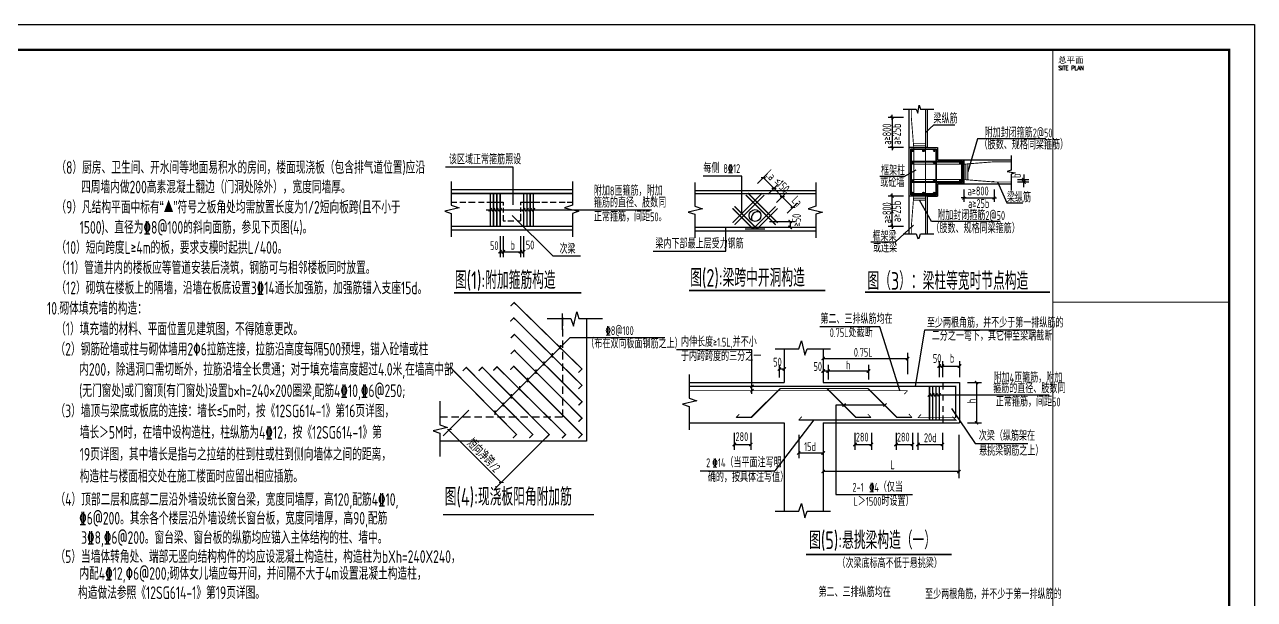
# Model space of a CAD drawing. Header units: millimetres. Extents: x 6950065 to 7140129, y 16284814 to 19754034.
# Drawn here: x 7084236 to 7133008, y 19072560 to 19095346 of the extents above; entities that cross this region are included whole.
import ezdxf

# ---------------------------------------------------------------- set-up
doc = ezdxf.new("R2010")
doc.units = ezdxf.units.MM
doc.header["$LTSCALE"] = 1500
doc.header["$MEASUREMENT"] = 0
for name, color, linetype in [('C型钢', 6, 'Continuous'), ('TK', 4, 'Continuous'), ('图形', 2, 'Continuous'), ('文字', 31, 'Continuous'), ('砌体-小孔砖', 50, 'Continuous'), ('表格', 8, 'Continuous'), ('阳角加筋', 7, 'Continuous')]:
    doc.layers.add(name, color=color, linetype=linetype)
doc.styles.add('ROMANS', font='romans', dxfattribs={"width": 0.65, "height": 231.275})
doc.styles.add('TSSD_REIN', font='tssdeng.shx', dxfattribs={"width": 0.7, "bigfont": 'tssdchn.shx'})
doc.styles.add('图签宋体', font='', dxfattribs={"height": 300})
doc.styles.get('图签宋体').set_extended_font_data('NSimSun')

# ---------------------------------------------------------------- blocks, each defined once
blk = doc.blocks.new('DIMBLK')
blk.add_line((-2, 0), (0, 0))
at = {"const_width": 0.35}
blk.add_lwpolyline([(-0.71, -0.71), (0.71, 0.71)], dxfattribs=at)
blk = doc.blocks.new('DMTK2')
blk.add_line((-10, 0), (10, 0))
at = {"const_width": 4}
blk.add_lwpolyline([(-5.7, -5.7), (5.7, 5.7)], dxfattribs=at)
blk = doc.blocks.new('_ArchTick')
at = {"color": 0, "linetype": 'ByBlock', "const_width": 0.4}
blk.add_lwpolyline([(-0.5, -0.5), (0.5, 0.5)], dxfattribs=at)
blk = doc.blocks.new('GeYuanFrame_57703747', base_point=(20.09, 4.53))
at = {"layer": 'TK'}
blk.add_lwpolyline([(20.09, 4.53), (20.09, 598.53), (861.09, 598.53), (861.09, 4.53)], close=True, dxfattribs=at)
at = {"layer": 'TK', "const_width": 1}
blk.add_lwpolyline([(45.09, 588.53), (851.09, 588.53), (851.09, 14.53), (45.09, 14.53)], close=True, dxfattribs=at)
at = {"layer": 'TK'}
for points, const_width in [([(781.09, 588.53), (781.09, 14.53)], 0.4), ([(781.09, 488.5), (851.09, 488.5)], 0.35)]:
    blk.add_lwpolyline(points, dxfattribs=dict(at, const_width=const_width))
at = {"layer": 'TK', "style": '图签宋体'}
blk.add_text('总平面', height=2.4, dxfattribs=at).set_placement((783.23, 583.28))
at = {"layer": 'TK', "style": 'ROMANS', "width": 0.76}
blk.add_text('SITE PLAN', height=1.697, dxfattribs=at).set_placement((783.35, 580.49))

msp = doc.modelspace()

# ---------------------------------------------------------------- linework, layer by layer
at = {"layer": '图形', "color": 3, "linetype": 'Continuous'}
for p, q in [((7119962.4, 19091065.9), (7120293.5, 19091370.3)), ((7120293.5, 19091370.3), (7121123.1, 19091370.3)), ((7122031.3, 19090812), (7121642.4, 19089507.9)), ((7124710.5, 19090812), (7122031.3, 19090812)), ((7103608.9, 19089689), (7100934.1, 19089689)), ((7103608.9, 19088198), (7103608.9, 19089689)), ((7119116.4, 19089321.2), (7119591.4, 19089585.4)), ((7101158.9, 19089121), (7101158.9, 19088182.7)), ((7105958.9, 19089121), (7105958.9, 19088182.7)), ((7110816.1, 19089086.6), (7110816.1, 19088148.2)), ((7113300.5, 19089051.7), (7113697.9, 19089449.1)), ((7113529.8, 19089280.9), (7114709.3, 19088101.5)), ((7115616.1, 19089086.6), (7115616.1, 19088148.2)), ((7119116.4, 19089321.2), (7118151.5, 19089321.2)), ((7122825.5, 19089107.9), (7123187.3, 19088276.5)), ((7101158.9, 19088806.4), (7105958.9, 19088806.4)), ((7102701.2, 19088650.8), (7102701.2, 19087353.5)), ((7102831.2, 19088650.8), (7102831.2, 19087353.5)), ((7102961.2, 19088650.8), (7102961.2, 19087353.5)), ((7103091.2, 19088650.8), (7103091.2, 19087353.5)), ((7110816.1, 19088772), (7115616.1, 19088772)), ((7113724.8, 19088627.4), (7114122.2, 19089024.8)), ((7114055.7, 19088296.5), (7114453.1, 19088693.9)), ((7121482.4, 19088811.7), (7121482.4, 19088322.9)), ((7122682.4, 19088811.7), (7122682.4, 19088322.9)), ((7101158.9, 19088313.5), (7101378, 19088313.5)), ((7101158.9, 19088182.7), (7101467.2, 19088080.1)), ((7101496.2, 19088313.5), (7101732.5, 19088313.5)), ((7101843.7, 19088313.5), (7102107.8, 19088313.5)), ((7102232.9, 19088313.5), (7102455.3, 19088313.5)), ((7102573.4, 19088313.5), (7103221.2, 19088313.5)), ((7103221.2, 19088313.5), (7103221.2, 19088179.6)), ((7103896.7, 19088313.5), (7104665.4, 19088313.5)), ((7103896.7, 19088313.5), (7103896.7, 19088186.6)), ((7103896.7, 19088089.3), (7103896.7, 19087922.7)), ((7104748.8, 19088313.5), (7104978.2, 19088313.5)), ((7105082.4, 19088313.5), (7105318.7, 19088313.5)), ((7105436.9, 19088313.5), (7105673.2, 19088313.5)), ((7105958.9, 19088182.7), (7105650.7, 19088080.1)), ((7105749.7, 19088313.5), (7105958.9, 19088313.5)), ((7110816.1, 19088148.2), (7111124.3, 19088045.6)), ((7114480, 19087872.2), (7114877.4, 19088269.6)), ((7115616.1, 19088148.2), (7115307.8, 19088045.6)), ((7120198.9, 19087538.3), (7119724, 19088387.9)), ((7121492.4, 19088472.9), (7122672.4, 19088472.9)), ((7123187.3, 19088276.5), (7123827, 19088276.5)), ((7101467.2, 19088080.1), (7100899.9, 19087945.5)), ((7100899.9, 19087945.5), (7101158.9, 19087859.2)), ((7101158.9, 19087859.2), (7101158.9, 19086929.8)), ((7102540.3, 19088007.1), (7109097, 19088007.1)), ((7103221.2, 19088082.4), (7103221.2, 19087901.8)), ((7103221.2, 19087790.7), (7103221.2, 19087561)), ((7103576.4, 19087776.6), (7105183.1, 19086174)), ((7103896.7, 19087839.4), (7103896.7, 19087561)), ((7105650.7, 19088080.1), (7106218, 19087945.5)), ((7106218, 19087945.5), (7105958.9, 19087859.2)), ((7105958.9, 19087859.2), (7105958.9, 19086929.8)), ((7111124.3, 19088045.6), (7110557, 19087911)), ((7110557, 19087911), (7110816.1, 19087824.8)), ((7110816.1, 19087824.8), (7110816.1, 19086895.3)), ((7115307.8, 19088045.6), (7115875.2, 19087911)), ((7115875.2, 19087911), (7115616.1, 19087824.8)), ((7115616.1, 19087824.8), (7115616.1, 19086895.3)), ((7101158.9, 19087206.4), (7105958.9, 19087206.4)), ((7103221.2, 19087561), (7103310.2, 19087561)), ((7103400.5, 19087561), (7103643.8, 19087561)), ((7103775.7, 19087561), (7103896.7, 19087561)), ((7110816.1, 19087172), (7115616.1, 19087172)), ((7113780.6, 19087542.4), (7114789.7, 19087542.4)), ((7114596.8, 19087542.4), (7114596.8, 19087309.9)), ((7118770, 19086737.9), (7119490.4, 19087399.3)), ((7122919.1, 19087538.3), (7120198.9, 19087538.3)), ((7103091.2, 19086953.4), (7103091.2, 19086129)), ((7103221.2, 19086953.4), (7103221.2, 19086129)), ((7103896.7, 19086953.4), (7103896.7, 19086129)), ((7104026.7, 19086953.4), (7104026.7, 19086129)), ((7117799.3, 19086737.8), (7118770, 19086737.8)), ((7103091.2, 19086339.7), (7104026.7, 19086339.7)), ((7105183.1, 19086174), (7106277.3, 19086174)), ((7118157.3, 19083371.1), (7115778.3, 19083371.1)), ((7118948.3, 19080838.9), (7118157.3, 19083371.1)), ((7119570.2, 19080999), (7119933.7, 19083244.5)), ((7119933.7, 19083244.5), (7124308.7, 19083244.5)), ((7114943.6, 19082498.5), (7115046.2, 19082806.8)), ((7115046.2, 19082806.8), (7115180.8, 19082239.5)), ((7113081.6, 19082448.3), (7110083.6, 19082448.3)), ((7113081.6, 19080705.8), (7113081.6, 19082448.3)), ((7114005.3, 19082498.5), (7114943.6, 19082498.5)), ((7114361.8, 19082498.5), (7114361.8, 19081158.3)), ((7115180.8, 19082239.5), (7115267.1, 19082498.5)), ((7115267.1, 19082498.5), (7116196.5, 19082498.5)), ((7115905.1, 19082498.5), (7115905.1, 19081158.3)), ((7119254.3, 19082329.5), (7119254.3, 19081484.7)), ((7114165.3, 19081852.6), (7114165.3, 19081356.1)), ((7114362.6, 19081852.6), (7114362.6, 19081356.1)), ((7115905.1, 19082106.9), (7119254.3, 19082106.9)), ((7116102.4, 19081852.6), (7116102.4, 19081276.9)), ((7117702.4, 19081852.6), (7117702.4, 19081276.9)), ((7120507.7, 19082002.5), (7120507.7, 19081363.5)), ((7120507.7, 19081811.6), (7121313.2, 19081811.6)), ((7120637.7, 19082002.5), (7120637.7, 19081363.5)), ((7121313.2, 19082002.5), (7121313.2, 19081363.5)), ((7110592.1, 19081472.9), (7110592.1, 19080534.6)), ((7114165.3, 19081693.4), (7114362.6, 19081693.4)), ((7115905.1, 19081614.2), (7117702.4, 19081614.2)), ((7110592.1, 19081158.3), (7114361.8, 19081158.3)), ((7115905.1, 19081158.3), (7121313.2, 19081158.3)), ((7120117.7, 19081002.7), (7120117.7, 19079705.4)), ((7120247.7, 19081002.7), (7120247.7, 19079705.4)), ((7120377.7, 19081002.7), (7120377.7, 19079705.4)), ((7120507.7, 19081002.7), (7120507.7, 19079705.4)), ((7120658.1, 19081158.3), (7120658.1, 19080886.2)), ((7121313.2, 19081158.3), (7121313.2, 19079558.3)), ((7121625.8, 19081158.3), (7122180.2, 19081158.3)), ((7121988.4, 19081158.3), (7121988.4, 19079558.3)), ((7110900.4, 19080432), (7110333, 19080297.4)), ((7110333, 19080297.4), (7110592.1, 19080211.1)), ((7110592.1, 19080534.6), (7110900.4, 19080432)), ((7120117.7, 19080671.3), (7124863.7, 19080671.3)), ((7120658.1, 19080684.1), (7120658.1, 19080441.6)), ((7110592.1, 19080211.1), (7110592.1, 19079281.7)), ((7116411.5, 19080265.7), (7116411.5, 19076718.1)), ((7118337.6, 19080265.7), (7116411.5, 19080265.7)), ((7120658.1, 19080217), (7120658.1, 19079992.5)), ((7120658.1, 19079853.3), (7120658.1, 19079558.3)), ((7120993, 19080128.5), (7121929.8, 19078734.9)), ((7110592.1, 19079558.3), (7114361.8, 19079558.3)), ((7115530, 19079676.6), (7113992, 19077662.2)), ((7114361.8, 19079558.3), (7114361.8, 19076053.8)), ((7115905.1, 19079558.3), (7115905.1, 19076053.8)), ((7115905.1, 19079558.3), (7121313.2, 19079558.3)), ((7121625.8, 19079558.3), (7122180.2, 19079558.3)), ((7112381.9, 19079160.9), (7112381.9, 19078490.2)), ((7113034.6, 19079160.9), (7113034.6, 19078490.2)), ((7114938.5, 19079077.5), (7114938.5, 19078153.5)), ((7117166.9, 19079160.9), (7117166.9, 19078490.2)), ((7117819.5, 19079160.9), (7117819.5, 19078490.2)), ((7118794.7, 19079160.9), (7118794.7, 19078490.2)), ((7119447.3, 19079160.9), (7119447.3, 19078490.2)), ((7119666.8, 19079160.9), (7119666.8, 19078490.2)), ((7120637.7, 19079160.9), (7120637.7, 19078490.2)), ((7121291.6, 19079077), (7121291.6, 19077359.9)), ((7112381.9, 19078700.9), (7113034.6, 19078700.9)), ((7114938.5, 19078364.2), (7115905.1, 19078364.2)), ((7117166.9, 19078700.9), (7117819.5, 19078700.9)), ((7118794.7, 19078700.9), (7119447.3, 19078700.9)), ((7119666.8, 19078700.9), (7120637.7, 19078700.9)), ((7121929.8, 19078734.9), (7124025.3, 19078734.9)), ((7111025, 19077662.2), (7113992, 19077662.2)), ((7121291.6, 19077629.2), (7115905.1, 19077629.2)), ((7116411.5, 19076718.1), (7119443.3, 19076718.1)), ((7114005.3, 19076053.8), (7114943.6, 19076053.8)), ((7114943.6, 19076053.8), (7115046.2, 19076362)), ((7115046.2, 19076362), (7115180.8, 19075794.7)), ((7115180.8, 19075794.7), (7115267.1, 19076053.8)), ((7115267.1, 19076053.8), (7116196.5, 19076053.8))]:
    msp.add_line(p, q, dxfattribs=at)
at = {"layer": '图形', "color": 3, "linetype": 'Continuous', "ltscale": 0.6}
msp.add_line((7121426.4, 19089931.9), (7121426.4, 19089083.9), dxfattribs=at)
at = {"layer": '图形', "color": 3, "linetype": 'Continuous'}
for points in [[(7119075.2, 19091995.2), (7119600.1, 19091995.2), (7119663.3, 19091835), (7119709.8, 19092157.9), (7119766.8, 19091995.2), (7120294.2, 19091995.2)], [(7123358.8, 19090160.3), (7123358.8, 19089580.8), (7123198.5, 19089517.6), (7123521.4, 19089471.2), (7123358.8, 19089414.2), (7123358.8, 19088768.9)], [(7112676.6, 19087855.2), (7112676.6, 19089341), (7111153.5, 19089341)], [(7109162.7, 19086363.5), (7112050.5, 19086363.5), (7112050.5, 19087309.9)], [(7119075.2, 19087045.4), (7119600.1, 19087045.4), (7119663.3, 19086868.2), (7119709.8, 19086882.7), (7119766.8, 19087045.4), (7120294.2, 19087045.4)]]:
    msp.add_lwpolyline(points, dxfattribs=at)
at = {"layer": '图形', "color": 3, "linetype": 'Continuous', "ltscale": 0.6, "const_width": 36}
for points in [[(7119402.4, 19087045.4), (7119402.4, 19087347.9), (7119498.4, 19088547.9), (7119498.4, 19090467.9), (7119402.4, 19091667.9), (7119402.4, 19091995.2)], [(7119962.4, 19087045.4), (7119962.4, 19091995.2)], [(7119485.6, 19090627.9), (7119962.4, 19090627.9)], [(7119492, 19090547.9), (7119962.4, 19090547.9)], [(7119448, 19089811.9), (7121482.4, 19089811.9), (7122682.4, 19089907.9), (7123358.8, 19089907.9)], [(7121562.4, 19089818.3), (7121562.4, 19089197.5)], [(7121642.4, 19089824.7), (7121642.4, 19089191.1)], [(7119448, 19089203.9), (7121482.4, 19089203.9), (7122682.4, 19089107.9), (7123358.8, 19089107.9)], [(7119485.6, 19088387.9), (7119962.4, 19088387.9)], [(7119492, 19088467.9), (7119962.4, 19088467.9)]]:
    msp.add_lwpolyline(points, dxfattribs=at)
at = {"layer": '图形', "color": 3, "linetype": 'Continuous', "const_width": 36}
msp.add_lwpolyline([(7119397.1, 19088621.8), (7119397.1, 19090399.3), (7120376.3, 19090399.3), (7120376.3, 19088618)], close=True, dxfattribs=at)
at = {"layer": '图形', "color": 3, "linetype": 'Continuous'}
for points, const_width in [([(7119400.6, 19089915.9), (7121408.5, 19089915.9), (7121408.5, 19089097.9), (7119392.9, 19089097.9)], 36), ([(7101158.9, 19088650.8), (7105958.9, 19088650.8)], 55), ([(7102701.2, 19088650.8), (7102701.2, 19087353.5)], 55), ([(7102831.2, 19088650.8), (7102831.2, 19087353.5)], 55), ([(7102961.2, 19088650.8), (7102961.2, 19087353.5)], 55), ([(7103091.2, 19088650.8), (7103091.2, 19087353.5)], 55), ([(7104026.7, 19088650.8), (7104026.7, 19087353.5)], 55), ([(7104156.7, 19088650.8), (7104156.7, 19087353.5)], 55), ([(7104286.7, 19088650.8), (7104286.7, 19087353.5)], 55), ([(7104416.7, 19088650.8), (7104416.7, 19087353.5)], 55), ([(7110816.1, 19088641.2), (7115616.1, 19088641.2)], 55), ([(7113491, 19088669.7), (7112311.5, 19087490.2)], 50), ([(7113569.8, 19088590.9), (7112390.3, 19087411.4)], 50), ([(7112839.8, 19088590.9), (7114019.2, 19087411.4)], 50), ([(7112918.6, 19088669.7), (7114098, 19087490.2)], 50), ([(7113126.2, 19087248), (7112311.5, 19088062.7)], 50), ([(7113270, 19087261.8), (7112390.3, 19088141.4)], 50), ([(7113125.8, 19087248), (7114019.2, 19088141.4)], 50), ([(7113283.4, 19087248), (7114098, 19088062.7)], 50), ([(7101158.9, 19087353.5), (7105958.9, 19087353.5)], 55), ([(7110816.1, 19087309.9), (7115616.1, 19087309.9)], 55), ([(7112804.8, 19087248), (7113604.8, 19087248)], 50), ([(7101259.8, 19084711.1), (7106309.4, 19084711.1)], 60), ([(7110590.5, 19084805.5), (7115996.2, 19084805.5)], 60), ([(7117571.4, 19084739.1), (7124902.4, 19084739.1)], 60), ([(7110592.1, 19080834.3), (7119254.3, 19080834.3)], 35), ([(7114200.7, 19080915), (7113054.4, 19079774.3), (7112456.2, 19079774.3)], 60), ([(7114185.8, 19080921.5), (7116085.7, 19080921.5)], 35), ([(7115288.6, 19080921.5), (7117679.1, 19080921.5)], 35), ([(7116059.6, 19080921.5), (7117203.1, 19079774.3), (7117801.4, 19079774.3)], 60), ([(7117679.1, 19080921.5), (7118831, 19079774.3), (7119429.2, 19079774.3)], 60), ([(7119126.6, 19080700.3), (7119254.3, 19080834.3)], 35), ([(7120117.7, 19081002.7), (7120117.7, 19079705.4)], 55), ([(7120247.7, 19081002.7), (7120247.7, 19079705.4)], 55), ([(7120377.7, 19081002.7), (7120377.7, 19079705.4)], 55), ([(7120507.7, 19081002.7), (7120507.7, 19079705.4)], 55), ([(7112448.8, 19079766.6), (7112576.5, 19079900.6)], 35), ([(7114933.2, 19079668.9), (7115060.8, 19079802.9)], 35), ([(7117801.4, 19079774.3), (7117673.7, 19079908.4)], 35), ([(7119429.2, 19079774.3), (7119301.5, 19079908.4)], 35), ([(7119659.5, 19079755.1), (7119787.1, 19079889.1)], 35), ([(7115231.2, 19074341.9), (7121004.6, 19074341.9)], 60)]:
    msp.add_lwpolyline(points, dxfattribs=dict(at, const_width=const_width))
for points in [[(7119666.8, 19079762.8, 35, 35, 0), (7121161.7, 19079762.8, 55, 55, 0), (7121161.7, 19081002.7, 55, 55, 0), (7110592.1, 19081002.7, 0, 0, 0)], [(7114940.6, 19079676.6, 55, 55, 0), (7121161.7, 19079676.6, 35, 35, 0), (7121034, 19079810.7, 0, 0, 0)]]:
    msp.add_lwpolyline(points, format="xyseb", dxfattribs=at)
msp.add_circle((7113204.8, 19087776.4), 234, dxfattribs=at)
msp.add_arc((7113294.1, 19087687.2), 234, 60.67492, 209.37104, dxfattribs=at)
at = {"layer": '文字'}
for p, q in [((7119322.4, 19087045.4), (7119322.4, 19091995.2)), ((7120042.4, 19090467.9), (7120042.4, 19091995.2)), ((7119097.3, 19091667.9), (7118489.1, 19091667.9)), ((7118639.1, 19091567.9), (7118639.1, 19091767.9)), ((7118639.1, 19091657.9), (7118639.1, 19090477.9)), ((7118639.1, 19090567.9), (7118639.1, 19090367.9)), ((7119097.3, 19090467.9), (7118489.1, 19090467.9)), ((7120042.4, 19090467.9), (7119322.4, 19090467.9)), ((7120042.4, 19090467.9), (7120442.4, 19090467.9)), ((7120442.4, 19090467.9), (7120442.4, 19089987.9)), ((7120442.4, 19089987.9), (7121482.4, 19089987.9)), ((7121482.4, 19089027.9), (7121482.4, 19089987.9)), ((7121482.4, 19089987.9), (7123358.8, 19089987.9)), ((7122682.4, 19089107.9), (7122616.7, 19089107.9)), ((7123612.8, 19089203.9), (7124064, 19089203.9)), ((7123614.9, 19089107.9), (7124064, 19089107.9)), ((7123864, 19089203.9), (7123864, 19089107.9)), ((7120442.4, 19089027.9), (7121482.4, 19089027.9)), ((7120442.4, 19088547.9), (7120442.4, 19089027.9)), ((7121482.4, 19089027.9), (7123358.8, 19089027.9)), ((7119097.3, 19088547.9), (7118489.1, 19088547.9)), ((7118639.1, 19087357.9), (7118639.1, 19088537.9)), ((7120042.4, 19088547.9), (7119322.4, 19088547.9)), ((7120042.4, 19088547.9), (7120442.4, 19088547.9)), ((7120042.4, 19087045.4), (7120042.4, 19088547.9)), ((7121582.4, 19088472.9), (7121382.4, 19088472.9)), ((7122582.4, 19088472.9), (7122782.4, 19088472.9)), ((7119097.3, 19087347.9), (7118489.1, 19087347.9))]:
    msp.add_line(p, q, dxfattribs=at)
at = {"layer": '文字', "color": 6}
for p, q in [((7119378.4, 19090411.9), (7120386.4, 19090411.9)), ((7119378.4, 19088603.9), (7119378.4, 19090411.9)), ((7119410.4, 19088635.9), (7119410.4, 19090379.9)), ((7120386.4, 19090411.9), (7120386.4, 19088603.9)), ((7119410.4, 19089931.9), (7120354.4, 19089931.9)), ((7119410.4, 19089899.9), (7120354.4, 19089899.9)), ((7120386.4, 19089931.9), (7121426.4, 19089931.9)), ((7120386.4, 19089899.9), (7121394.4, 19089899.9)), ((7121394.4, 19089899.9), (7121394.4, 19089115.9)), ((7120354.4, 19089115.9), (7119410.4, 19089115.9)), ((7120354.4, 19089083.9), (7119410.4, 19089083.9)), ((7121394.4, 19089115.9), (7120386.4, 19089115.9)), ((7121426.4, 19089083.9), (7120386.4, 19089083.9)), ((7120386.4, 19088603.9), (7119378.4, 19088603.9)), ((7120354.4, 19088635.9), (7119410.4, 19088635.9))]:
    msp.add_line(p, q, dxfattribs=at)
at = {"layer": '文字', "const_width": 40}
for points in [[(7118695.7, 19091611.4), (7118582.5, 19091724.5)], [(7118582.5, 19090524.5), (7118695.7, 19090411.4)], [(7121539, 19088529.4), (7121425.9, 19088416.3)], [(7122625.9, 19088416.3), (7122739, 19088529.4)]]:
    msp.add_lwpolyline(points, dxfattribs=at)
at = {"layer": '文字'}
msp.add_lwpolyline([(7120442.4, 19089027.9), (7120442.4, 19088547.9), (7119322.4, 19088547.9), (7119322.4, 19090467.9), (7120442.4, 19090467.9), (7120442.4, 19089987.9), (7121482.4, 19089987.9), (7121482.4, 19089027.9)], close=True, dxfattribs=at)
at = {"layer": '文字', "const_width": 34}
for points in [[(7119433.3, 19090342.8, 1), (7119467.3, 19090342.8, 1)], [(7119867.6, 19090342.8, 1), (7119901.6, 19090342.8, 1)], [(7120297.5, 19090342.8, 1), (7120331.5, 19090342.8, 1)], [(7119433.3, 19089862.8, 1), (7119467.3, 19089862.8, 1)], [(7120297.5, 19089862.8, 1), (7120331.5, 19089862.8, 1)], [(7121337.5, 19089862.8, 1), (7121371.5, 19089862.8, 1)], [(7119433.3, 19089153.1, 1), (7119467.3, 19089153.1, 1)], [(7120297.5, 19089153.1, 1), (7120331.5, 19089153.1, 1)], [(7121337.5, 19089153.1, 1), (7121371.5, 19089153.1, 1)], [(7119433.3, 19088673.1, 1), (7119467.3, 19088673.1, 1)], [(7119867.6, 19088673.1, 1), (7119901.6, 19088673.1, 1)], [(7120297.5, 19088673.1, 1), (7120331.5, 19088673.1, 1)]]:
    msp.add_lwpolyline(points, format="xyb", close=True, dxfattribs=at)
at = {"layer": '文字'}
for centre in [(7119450.3, 19090342.8), (7119884.6, 19090342.8), (7120314.5, 19090342.8), (7119450.3, 19089862.8), (7120314.5, 19089862.8), (7121354.5, 19089862.8), (7119450.3, 19089153.1), (7120314.5, 19089153.1), (7121354.5, 19089153.1), (7119450.3, 19088673.1), (7119884.6, 19088673.1), (7120314.5, 19088673.1)]:
    msp.add_circle(centre, 32, dxfattribs=at)
at = {"layer": '阳角加筋', "color": 3, "linetype": 'Continuous'}
for p, q in [((7104957.8, 19083697.7), (7105896.1, 19083697.7)), ((7105562.8, 19083244.9), (7105562.8, 19083896)), ((7105562.8, 19083738.1), (7105562.8, 19083440.4)), ((7105562.8, 19083697.7), (7105562.8, 19083402.9)), ((7105896.1, 19083697.7), (7105998.8, 19083389.5)), ((7105998.8, 19083389.5), (7106133.3, 19083956.8)), ((7106133.3, 19083956.8), (7106219.6, 19083697.7)), ((7106219.6, 19083697.7), (7107149, 19083697.7)), ((7106522.8, 19083697.7), (7106522.8, 19078835.4)), ((7105562.8, 19083282.5), (7105562.8, 19082984.8)), ((7105562.8, 19082826.8), (7105562.8, 19082529.2)), ((7105562.8, 19082371.2), (7105562.8, 19082073.5)), ((7105562.8, 19081915.6), (7105562.8, 19081617.9)), ((7105562.8, 19081460), (7105562.8, 19081162.3)), ((7105562.8, 19081004.3), (7105562.8, 19080706.7)), ((7100703.6, 19080415.3), (7100703.6, 19079477)), ((7100703.6, 19080415.3), (7100703.6, 19079477)), ((7105562.8, 19080548.7), (7105562.8, 19080251)), ((7100703.6, 19079795.4), (7101006.5, 19079795.4)), ((7100833.4, 19079038.1), (7101855.5, 19080060.1)), ((7101164.5, 19079795.4), (7101462.2, 19079795.4)), ((7101620.1, 19079795.4), (7101917.8, 19079795.4)), ((7102075.7, 19079795.4), (7102373.4, 19079795.4)), ((7102531.4, 19079795.4), (7102829, 19079795.4)), ((7102987, 19079795.4), (7103284.7, 19079795.4)), ((7103442.6, 19079795.4), (7103740.3, 19079795.4)), ((7103898.2, 19079795.4), (7104195.9, 19079795.4)), ((7104353.9, 19079795.4), (7104651.5, 19079795.4)), ((7104809.5, 19079795.4), (7105107.2, 19079795.4)), ((7105265.1, 19079795.4), (7105562.8, 19079795.4)), ((7105562.8, 19080093.1), (7105562.8, 19079795.4)), ((7101011.9, 19079374.3), (7100444.5, 19079239.8)), ((7101011.9, 19079374.3), (7100444.5, 19079239.8)), ((7100703.6, 19079477), (7101011.9, 19079374.3)), ((7100703.6, 19079477), (7101011.9, 19079374.3)), ((7100444.5, 19079239.8), (7100703.6, 19079153.5)), ((7100444.5, 19079239.8), (7100703.6, 19079153.5)), ((7100703.6, 19079153.5), (7100703.6, 19078224.1)), ((7100703.6, 19079153.5), (7100703.6, 19078224.1)), ((7106522.8, 19078835.4), (7100703.6, 19078835.4)), ((7101066, 19079270.6), (7103142.6, 19077194)), ((7102886.8, 19076938.2), (7105012.9, 19079064.4))]:
    msp.add_line(p, q, dxfattribs=at)
for points, const_width in [([(7103505.6, 19084186.4), (7103647, 19084327.9), (7106342.3, 19081692.7), (7106200.8, 19081551.2)], 50), ([(7103493.3, 19083578.9), (7103634.7, 19083720.3), (7106342.3, 19081043.2), (7106200.8, 19080901.8)], 50), ([(7103520, 19082922.6), (7103661.5, 19083064), (7106342.3, 19080393.7), (7106200.8, 19080252.3)], 50), ([(7103517.5, 19082295.5), (7103658.9, 19082437), (7106342.3, 19079744.2), (7106200.8, 19079602.8)], 50), ([(7100985.8, 19081608.1), (7101127.2, 19081749.5), (7103744.4, 19079094.8), (7103602.9, 19078953.3)], 50), ([(7101612, 19081612.6), (7101753.4, 19081754.1), (7104393.8, 19079094.8), (7104252.4, 19078953.3)], 50), ([(7102241.8, 19081620.4), (7102383.3, 19081761.8), (7105043.3, 19079094.8), (7104901.9, 19078953.3)], 50), ([(7102829, 19081636.3), (7102970.4, 19081777.7), (7105692.8, 19079094.8), (7105551.4, 19078953.3)], 50), ([(7103495.4, 19081658.7), (7103636.9, 19081800.2), (7106342.3, 19079094.8), (7106200.8, 19078953.3)], 50), ([(7100830.8, 19075920.1), (7106815.4, 19075920.1)], 60)]:
    msp.add_lwpolyline(points, dxfattribs=dict(at, const_width=const_width))
msp.add_lwpolyline([(7102890.1, 19079961.3), (7105876.1, 19082947.3), (7109630.2, 19082947.3)], dxfattribs=at)

# ---------------------------------------------------------------- block references
at = {"layer": 'C型钢', "color": 3, "xscale": 100, "yscale": 100, "zscale": 100}
msp.add_blockref('GeYuanFrame_57703747', (7048908.4, 19035946), dxfattribs=at)
at = {"layer": '文字', "xscale": 100, "yscale": 100, "zscale": 100}
for p, rotation in [((7123864, 19089203.9), 270), ((7123864, 19089107.9), 90)]:
    msp.add_blockref('DIMBLK', p, dxfattribs=dict(at, rotation=rotation))
at = {"layer": '文字', "color": 1, "xscale": 10, "yscale": 10, "zscale": 10}
for p, rotation in [((7118639.1, 19088547.9), 90), ((7118639.1, 19087347.9), 270)]:
    msp.add_blockref('DMTK2', p, dxfattribs=dict(at, rotation=rotation))
at = {"layer": '表格', "color": 3, "linetype": 'Continuous', "yscale": 127}
for p, xscale, zscale, rotation in [((7113529.8, 19089280.9), 126.9999999996845, 126.9999999998491, 314.9999999988116), ((7113954.1, 19088856.7), 126.9999999996845, 126.9999999998491, 314.9999999988116), ((7114285, 19088525.7), 126.9999999996845, 126.9999999998491, 314.9999999988116), ((7102701.2, 19088007.1), 127, 127, 180), ((7102831.2, 19088007.1), 127, 127, 180), ((7102961.2, 19088007.1), 127, 127, 180), ((7103091.2, 19088007.1), 127, 127, 180), ((7104026.7, 19088007.1), 127, 127, 180), ((7104156.7, 19088007.1), 127, 127, 180), ((7104286.7, 19088007.1), 127, 127, 180), ((7104416.7, 19088007.1), 127, 127, 180), ((7114709.3, 19088101.5), 126.9999999996845, 126.9999999998491, 314.9999999988116), ((7114596.8, 19087542.4), 127, 127, 270), ((7114596.8, 19087309.9), 127, 127, 270), ((7103091.2, 19086339.7), 127, 127, 180), ((7103221.2, 19086339.7), 127, 127, 180), ((7103896.7, 19086339.7), 127, 127, 180), ((7104026.7, 19086339.7), 127, 127, 180), ((7114165.3, 19081693.4), 127, 127, 180), ((7114361.8, 19081693.4), 127, 127, 180), ((7115905.1, 19082106.9), 127, 127, 180), ((7119254.3, 19082106.9), 127, 127, 180), ((7120507.7, 19081811.6), 127, 127, 180), ((7120637.7, 19081811.6), 127, 127, 180), ((7121313.2, 19081811.6), 127, 127, 180), ((7115905.1, 19081614.2), 127, 127, 180), ((7116102.4, 19081614.2), 127, 127, 180), ((7117702.4, 19081614.2), 127, 127, 180), ((7113081.6, 19081002.7), 127, 127, 180), ((7113081.6, 19080834.3), 127, 127, 180), ((7121988.4, 19081158.3), 127, 127, 270), ((7116735.8, 19080264.5), 127, 127, 180), ((7118356.5, 19080265.7), 127, 127, 180), ((7120117.7, 19080666.4), 127, 127, 180), ((7120247.7, 19080671.3), 127, 127, 180), ((7120377.7, 19080666.4), 127, 127, 180), ((7120507.7, 19080671.3), 127, 127, 180), ((7121988.4, 19079558.3), 127, 127, 270), ((7112381.9, 19078700.9), 127, 127, 180), ((7113034.6, 19078700.9), 127, 127, 180), ((7114938.5, 19078364.2), 127, 127, 180), ((7115905.1, 19078364.2), 127, 127, 180), ((7117166.9, 19078700.9), 127, 127, 180), ((7117819.5, 19078700.9), 127, 127, 180), ((7118794.7, 19078700.9), 127, 127, 180), ((7119447.3, 19078700.9), 127, 127, 180), ((7119666.8, 19078700.9), 127, 127, 180), ((7120637.7, 19078700.9), 127, 127, 180), ((7115905.1, 19077629.2), 127, 127, 180), ((7121291.6, 19077629.2), 127, 127, 180)]:
    msp.add_blockref('_ArchTick', p, dxfattribs=dict(at, xscale=xscale, zscale=zscale, rotation=rotation))
at = {"layer": '阳角加筋', "color": 3, "linetype": 'Continuous', "xscale": 126.9999999996845, "yscale": 127.0000000037253, "zscale": 127.0000000023186}
for p, rotation in [((7105163.2, 19082234.5), 45.0000000011884), ((7105488, 19082559.2), 45.0000000011884), ((7104838.5, 19081909.7), 45.0000000011884), ((7104189, 19081260.3), 45.0000000011884), ((7104513.8, 19081585), 45.0000000011884), ((7103864.3, 19080935.5), 45.0000000011884), ((7103214.8, 19080286), 45.0000000011884), ((7103539.6, 19080610.8), 45.0000000011884), ((7102890.1, 19079961.3), 45.0000000011884), ((7101089.2, 19079293.9), 134.9999999988116), ((7103142.6, 19077194), 134.9999999988116)]:
    msp.add_blockref('_ArchTick', p, dxfattribs=dict(at, rotation=rotation))

# ---------------------------------------------------------------- texts
at = {"layer": '图形', "color": 3, "linetype": 'Continuous', "style": 'TSSD_REIN', "width": 0.7}
for s, height, p in [('梁纵筋', 350, (7120281.8, 19091432.2)), ('附加封闭箍筋2@50', 350, (7122307.4, 19090875.6)), ('（肢数、规格同梁箍筋）', 350, (7122112.9, 19090404.4)), ('该区域正常箍筋照设', 350, (7101063.9, 19089813.3)), ('每侧 8\x8412', 350, (7111157.1, 19089465.4)), ('框架柱', 350, (7118201.5, 19089379.7)), ('或砼墙', 350, (7118170.2, 19088911)), ('附加8匝箍筋，附加', 350, (7106811.5, 19088574.1)), ('a\x93800', 350, (7121632, 19088573.6)), ('梁纵筋', 350, (7123193.6, 19088308.1)), ('箍筋的直径、肢数同', 350, (7106813.1, 19088100.7)), ('正常箍筋，间距50。', 350, (7106813.1, 19087549.6)), ('附加封闭箍筋2@50', 350, (7120428.1, 19087601.9)), ('框架梁', 350, (7117862.9, 19086773.9)), ('（肢数、规格同梁箍筋）', 350, (7120201.7, 19087082.7)), ('50', 350, (7102694.2, 19086408.5)), ('b', 350, (7103508.5, 19086423.6)), ('50', 350, (7104114.2, 19086433.4)), ('次梁', 350, (7105450.5, 19086268.5)), ('梁内下部最上层受力钢筋', 350, (7109253.3, 19086475.3)), ('或连梁', 350, (7117884.6, 19086319.8)), ('图(2):梁跨中开洞构造', 700, (7110634.2, 19084957.7)), ('图(1):附加箍筋构造', 700, (7101303.5, 19084863.4)), ('图（3）：梁柱等宽时节点构造', 700, (7117660.7, 19084832.7)), ('第二、三排纵筋均在', 350, (7115794.7, 19083491.9)), ('至少两根角筋，并不少于第一排纵筋的', 350, (7120020.6, 19083339.7)), ('0.75L处截断', 350, (7116166.9, 19082959.7)), ('二分之一弯下，其它伸至梁端截断', 350, (7120213, 19082822.6)), ('内伸长度≥1.5L,并不小', 350, (7110265, 19082580.6)), ('于内跨跨度的三分之一', 350, (7110265, 19082013.8)), ('0.75L', 350, (7117122.5, 19082180.3)), ('50', 350, (7120257.6, 19081936)), ('b', 350, (7120932.8, 19081947.3)), ('50', 350, (7113926.6, 19081791.3)), ('50', 350, (7115523.2, 19081615.6)), ('h', 350, (7116818.8, 19081675.7)), ('附加4匝箍筋，附加', 350, (7122663, 19081165)), ('箍筋的直径、肢数同', 350, (7122648.5, 19080741.3)), ('正常箍筋，间距50', 350, (7122754.5, 19080212.5)), ('280', 350, (7112428.7, 19078835.1)), ('280', 350, (7117200.4, 19078819.1)), ('280', 350, (7118828.3, 19078819.1)), ('20d', 350, (7119903, 19078792.7)), ('次梁（纵筋架在', 350, (7122078.5, 19078856.2)), ('15d', 350, (7115152.9, 19078438.1)), ('悬挑梁钢筋之上）', 350, (7122090.4, 19078263.6)), ('2  14（当平面注写明', 350, (7111266.4, 19077800.8)), ('L', 350, (7118571.6, 19077720.4)), ('确的，按具体注写值）', 350, (7111332.8, 19077220.8)), ('2-1  14（仅当', 350, (7117066.8, 19076827.1)), ('L＞1500时设置）', 350, (7117109.3, 19076271.5)), ('图(5):悬挑梁构造（一）', 700, (7115350.6, 19074552)), ('（次梁底标高不低于悬挑梁）', 350, (7116474.1, 19073808.5)), ('第二、三排纵筋均在', 350, (7115722.7, 19072660.6)), ('至少两根角筋，并不少于第一排纵筋的', 350, (7119947.5, 19072580.2))]:
    msp.add_text(s, height=height, dxfattribs=at).set_placement(p)
for s, rotation, p in [('a≥800', 90, (7118609.3, 19090586.4)), ('a\x9325b', 90, (7118988.7, 19090586)), ('La', 315, (7113576.1, 19089385.7)), ('≤150', 315, (7113924.2, 19089076.5)), ('b', 90, (7123740.2, 19089270.5)), ('La', 315, (7114630.1, 19088342.2)), ('a≥800', 90, (7118609.3, 19087463.2)), ('a\x9325b', 90, (7118988.7, 19087517.2)), ('≥50', 90, (7115029.6, 19087347.4)), ('h', 90, (7121962.6, 19080336.8))]:
    msp.add_text(s, height=350, rotation=rotation, dxfattribs=at).set_placement(p)
at = {"layer": '图形', "color": 2, "linetype": 'Continuous', "style": 'TSSD_REIN', "width": 0.7}
for p in [(7111510.5, 19077800.8), (7117728.4, 19076827.1)]:
    msp.add_text('\x84', height=350, dxfattribs=at).set_placement(p)
at = {"layer": '文字', "linetype": 'Continuous', "style": 'TSSD_REIN', "width": 0.7}
for s, p in [('（8）厨房、卫生间、开水间等地面易积水的房间，楼面现浇板（包含排气道位置)应沿', (7085496.3, 19089430.7)), ('四周墙内做200高素混凝土翻边（门洞处除外），宽度同墙厚。', (7086473.5, 19088657.6)), ('（9）凡结构平面中标有“▲”符号之板角处均需放置长度为1/2短向板跨(且不小于', (7085496.3, 19087857.6)), ('1500)、直径为\x848@100的斜向面筋，参见下页图(4)。', (7086419.1, 19087057.6)), ('（10）短向跨度L≥4m的板，要求支模时起拱L/400。', (7085496.3, 19086257.6)), ('（11）管道井内的楼板应等管道安装后浇筑，钢筋可与相邻楼板同时放置。', (7085496.3, 19085457.6)), ('（12）砌筑在楼板上的隔墙，沿墙在板底设置3\x8414通长加强筋，加强筋锚入支座15d。', (7085496.3, 19084657.6)), ('10.砌体填充墙的构造：', (7085125.6, 19083847.9))]:
    msp.add_text(s, height=500, dxfattribs=at).set_placement(p)
at = {"layer": '文字', "style": 'TSSD_REIN', "width": 0.7}
msp.add_text('a\x9325b', height=350, dxfattribs=at).set_placement((7121653.5, 19088078.7))
at = {"layer": '砌体-小孔砖', "color": 3, "linetype": 'Continuous', "style": 'TSSD_REIN', "width": 0.7}
for s, p in [('（1）填充墙的材料、平面位置见建筑图，不得随意更改。', (7085485.1, 19083029)), ('（2）钢筋砼墙或柱与砌体墙用2\x826拉筋连接，拉筋沿高度每隔500预埋，锚入砼墙或柱', (7085460.6, 19082227.7)), ('内200，除遇洞口需切断外，拉筋沿墙全长贯通；对于填充墙高度超过4.0米,在墙高中部', (7086399.3, 19081427.7)), ('(无门窗处)或门窗顶(有门窗处)设置b×h=240×200圈梁,配筋4\x8410,\x846@250;    ', (7086399.3, 19080580.7)), ('（3）墙顶与梁底或板底的连接：墙长≤5m时，按《12SG614-1》第16页详图，', (7085460.6, 19079781.8)), ('墙长＞5M时，在墙中设构造柱，柱纵筋为4\x8412，按《12SG614-1》第', (7086422.2, 19078931.4)), ('19页详图，其中墙长是指与之拉结的柱到柱或柱到侧向墙体之间的距离，', (7086422.2, 19078063.5)), ('构造柱与楼面相交处在施工楼面时应留出相应插筋。', (7086422.2, 19077192.3)), ('（4）顶部二层和底部二层沿外墙设统长窗台梁，宽度同墙厚，高120,配筋4\x8410,', (7085460.6, 19076271.7)), ('\x846@200。其余各个楼层沿外墙设统长窗台板，宽度同墙厚，高90,配筋', (7086400.2, 19075526.7)), ('3\x848,\x846@200。窗台梁、窗台板的纵筋均应锚入主体结构的柱、墙中。', (7086478, 19074761.3)), ('（5）当墙体转角处、端部无竖向结构构件的均应设混凝土构造柱，构造柱为bXh=240X240，', (7085460.6, 19074005.2)), ('内配4\x8412,\x826@200;砌体女儿墙应每开间，并间隔不大于4m设置混凝土构造柱，', (7086410.3, 19073336.7)), ('构造做法参照《12SG614-1》第19页详图。', (7086355.9, 19072573.8))]:
    msp.add_text(s, height=500, dxfattribs=at).set_placement(p)
at = {"layer": '阳角加筋', "color": 3, "linetype": 'Continuous', "style": 'TSSD_REIN', "width": 0.7}
for s, height, p in [('\x848@100', 350, (7107274.2, 19083040.1)), ('（布在双向板面钢筋之上）', 350, (7106512.7, 19082518.2)), ('图(4):现浇板阳角附加筋', 700, (7100897.6, 19076277.2))]:
    msp.add_text(s, height=height, dxfattribs=at).set_placement(p)
msp.add_text('短向净跨/2', height=350, rotation=315, dxfattribs=at).set_placement((7101743.9, 19078704.6))

doc.saveas('drawing.dxf')
